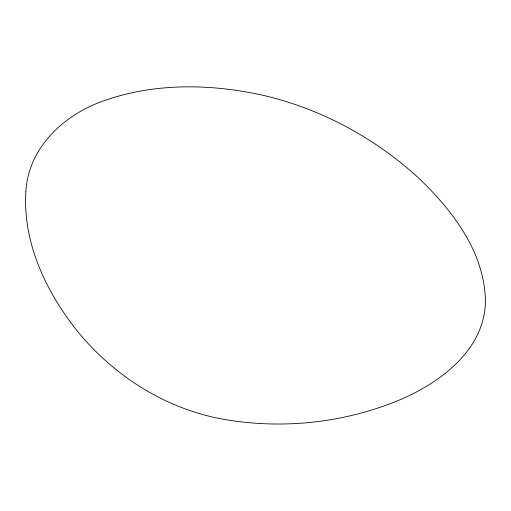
<?xml version="1.0" encoding="UTF-8"?>
<svg xmlns="http://www.w3.org/2000/svg" width="511" height="511" viewBox="0 0 511 511"><rect width="100%" height="100%" fill="white"/><g stroke="black" fill="none" stroke-linecap="round" stroke-linejoin="round"><path stroke-width="0.77" d="M25.863 191.861C22.701 242.827 46.047 291.692 77.104 330.777C114.055 376.358 166.701 409.522 224.834 419.525C283.746 429.566 345.545 422.725 400.656 399.506C440.859 382.113 484.192 349.971 485.45 302.058C485.022 252.677 452.746 210.589 418.528 177.962C375.048 138.117 321.56 109.111 264.098 95.544C211.554 83.689 155.229 82.584 103.963 100.737C64.105 114.477 28.207 147.577 25.863 191.861"/></g></svg>
